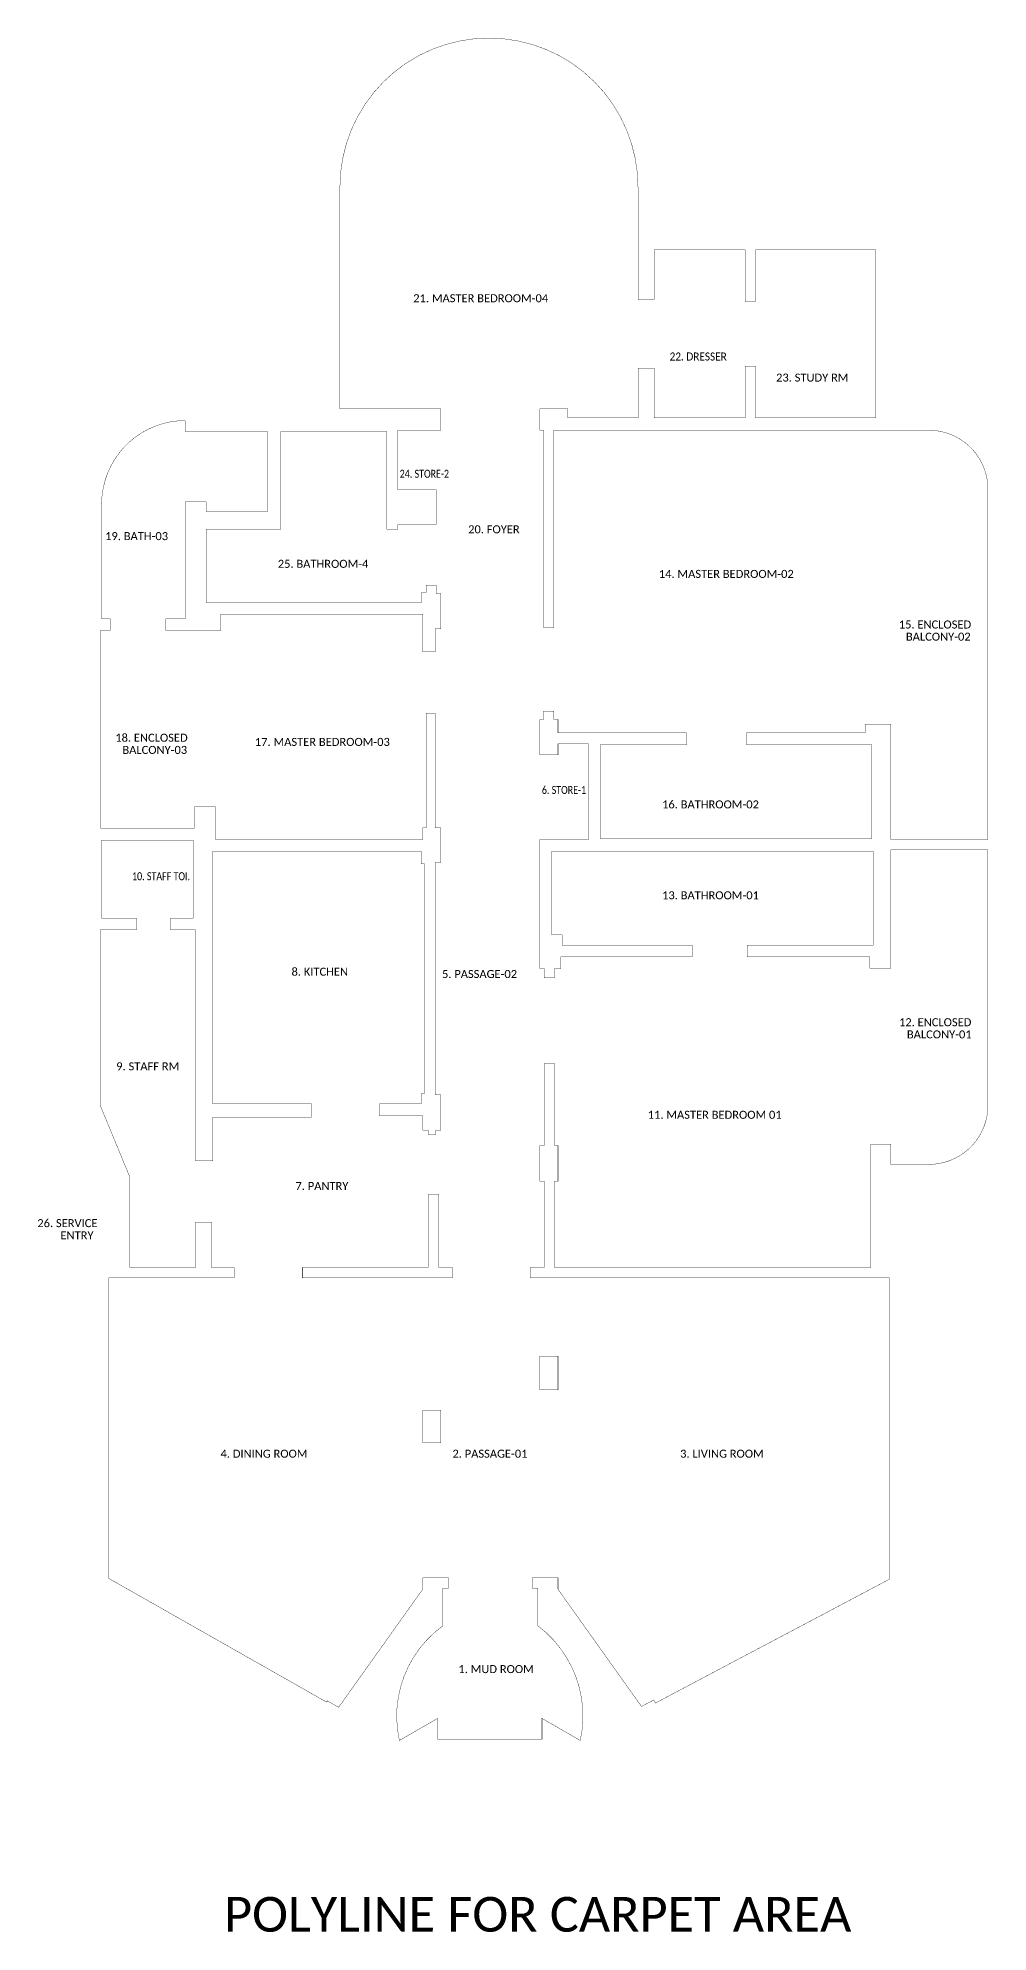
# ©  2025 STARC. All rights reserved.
# Model space of a CAD drawing. Header units: millimetres. Extents: x -178592 to 87348, y -1412 to 59448.
# Drawn here: x -117335 to -103676, y -1309 to 25909 of the extents above; entities that cross this region are included whole.
import ezdxf
from ezdxf.enums import TextEntityAlignment as Align

# ---------------------------------------------------------------- set-up
doc = ezdxf.new("R2010")
doc.units = ezdxf.units.MM
doc.layers.get('Defpoints').update_dxf_attribs({"color": 211})
doc.layers.add('A_TEXT', color=1, linetype='Continuous')
doc.styles.add('starc 50', font='calibri.ttf', dxfattribs={"width": 0.8, "height": 2.3})

# ---------------------------------------------------------------- blocks, each defined once
blk = doc.blocks.new('A$C66CD7E53')
at = {"layer": 'A_TEXT', "style": 'starc 50'}
for s, p in [('21. MASTER BEDROOM-04', (-6106, 18546)), ('23. STUDY RM ', (-1320, 17406)), ('20. FOYER', (-5916, 15226)), ('19. BATH-03', (-11052, 15128)), ('25. BATHROOM-4', (-8372, 14730)), ('14. MASTER BEDROOM-02', (-2576, 14585)), ('15. ENCLOSED ', (444, 13858)), ('BALCONY-02', (471, 13683)), ('18. ENCLOSED ', (-10818, 12231)), ('BALCONY-03', (-10791, 12056)), ('17. MASTER BEDROOM-03', (-8382, 12171)), ('16. BATHROOM-02', (-2803, 11273)), ('13. BATHROOM-01', (-2803, 9967)), ('8. KITCHEN', (-8419, 8869)), ('5. PASSAGE-02', (-6123, 8836)), ('12. ENCLOSED ', (447, 8143)), ('BALCONY-01', (485, 7968)), ('9. STAFF RM', (-10892, 7509)), ('11. MASTER BEDROOM 01', (-2743, 6813)), ('7. PANTRY', (-8388, 5790)), ('26. SERVICE', (-12047, 5256)), ('ENTRY', (-11909, 5081)), ('4. DINING ROOM', (-9221, 1943)), ('2. PASSAGE-01', (-5973, 1943)), ('3. LIVING ROOM', (-2639, 1943)), ('1. MUD ROOM', (-5885, -1152))]:
    blk.add_text(s, height=115, dxfattribs=at).set_placement(p, align=Align.MIDDLE_CENTER)
for s, width, p in [('22. DRESSER', 0.9, (-2980, 17709)), ('24. STORE-2 ', 0.8, (-6900, 16024)), ('6. STORE-1', 0.8, (-4909, 11481)), ('10. STAFF TOI.', 0.8, (-10701, 10241))]:
    blk.add_text(s, height=115, dxfattribs=dict(at, width=width)).set_placement(p, align=Align.MIDDLE_CENTER)

msp = doc.modelspace()

# ---------------------------------------------------------------- linework, layer by layer
at = {"layer": 'Defpoints', "const_width": 5}
msp.add_lwpolyline([(-115068.4, 13092), (-115068.4, 9772), (-114818.4, 9772), (-114818.4, 10402), (-113403.4, 10402), (-113403.4, 10592), (-114818.4, 10592), (-114818.4, 11162), (-114818.4, 14222), (-111823.4, 14222), (-111823.4, 14042), (-111778.4, 14042), (-111778.4, 10742), (-111823.4, 10742), (-111823.4, 10592), (-112423.4, 10592), (-112423.4, 10422), (-111803.4, 10422), (-111803.4, 10212), (-111723.4, 10212), (-111723.4, 10152), (-111613.4, 10152), (-111613.4, 10212), (-111543.4, 10212), (-111543.4, 10722), (-111623.4, 10722), (-111623.4, 14062), (-111543.4, 14062), (-111543.4, 14557), (-111623.4, 14557), (-111623.4, 16207), (-111753.4, 16207), (-111753.4, 14557), (-111803.4, 14557), (-111803.4, 14392), (-114783.4, 14392), (-114783.4, 14862), (-115083.4, 14862), (-115083.4, 14552), (-116433.4, 14552), (-116433.4, 17392), (-116293.4, 17392), (-116293.4, 17562), (-116418.4, 17562), (-116418.4, 19207, -0.3889837), (-115318.4, 20407), (-115218.4, 20407), (-115218.4, 20252), (-114033.4, 20252), (-114033.4, 19102), (-114913.4, 19102), (-114913.4, 19242), (-115218.4, 19242), (-115218.4, 17562), (-115493.4, 17562), (-115493.4, 17392), (-114703.4, 17392), (-114703.4, 17627), (-111803.4, 17627), (-111803.4, 17087), (-111623.4, 17087), (-111623.4, 17417), (-111543.4, 17417), (-111543.4, 17927), (-111608.4, 17927), (-111608.4, 18047), (-111753.4, 18047), (-111753.4, 17942), (-111818.4, 17942), (-111818.4, 17797), (-114913.4, 17797), (-114913.4, 18852), (-113843.4, 18852), (-113843.4, 20252), (-112318.4, 20252), (-112318.4, 18852), (-112158.4, 18852), (-112158.4, 18917), (-111608.4, 18917), (-111608.4, 19417), (-112158.4, 19417), (-112158.4, 20272), (-111543.4, 20272), (-111543.4, 20577), (-112993.4, 20577), (-112993.4, 23764.5, -1), (-108708.4, 23764.5), (-108708.4, 22152), (-108478.4, 22152), (-108478.4, 22862), (-107168.4, 22862), (-107168.4, 22122), (-107018.4, 22122), (-107018.4, 22862), (-105288.4, 22862), (-105288.4, 20452), (-107018.4, 20452), (-107018.4, 21192), (-107168.4, 21192), (-107168.4, 20452), (-108478.4, 20452), (-108478.4, 21162), (-108708.4, 21162), (-108708.4, 20452), (-109718.4, 20452), (-109718.4, 20577), (-110118.4, 20577), (-110118.4, 20272), (-110068.4, 20272), (-110068.4, 17437), (-109918.4, 17437), (-109918.4, 20272), (-104528.4, 20272, -0.4142136), (-103678.4, 19422), (-103678.4, 14392), (-105073.4, 14392), (-105073.4, 16047), (-105443.4, 16047), (-105443.4, 15922), (-107148.4, 15922), (-107148.4, 15752), (-105348.4, 15752), (-105348.4, 14407), (-109253.4, 14407), (-109253.4, 15752), (-108013.4, 15752), (-108013.4, 15922), (-109858.4, 15922), (-109858.4, 16117), (-109918.4, 16117), (-109918.4, 16237), (-110068.4, 16237), (-110068.4, 16117), (-110118.4, 16117), (-110118.4, 15607), (-109858.4, 15607), (-109858.4, 15767), (-109418.4, 15767), (-109418.4, 14392), (-110118.4, 14392), (-110118.4, 12537), (-110058.4, 12537), (-110058.4, 12402), (-109908.4, 12402), (-109908.4, 12537), (-109818.4, 12537), (-109818.4, 12707), (-107928.4, 12707), (-107928.4, 12872), (-109798.4, 12872), (-109798.4, 13022), (-109948.4, 13022), (-109948.4, 14222), (-105328.4, 14222), (-105328.4, 12872), (-107138.4, 12872), (-107138.4, 12707), (-105378.4, 12707), (-105378.4, 12542), (-105073.4, 12542), (-105073.4, 14242), (-103678.4, 14242), (-103678.4, 10572, -0.4142136), (-104528.4, 9722), (-105073.4, 9722), (-105073.4, 10012), (-105363.4, 10012), (-105363.4, 8242), (-109908.4, 8242), (-109908.4, 9482), (-109858.4, 9482), (-109858.4, 9992), (-109908.4, 9992), (-109908.4, 11172), (-110058.4, 11172), (-110058.4, 9992), (-110118.4, 9992), (-110118.4, 9482), (-110058.4, 9482), (-110058.4, 8242), (-110258.4, 8242), (-110258.4, 8092), (-105093.4, 8092), (-105093.4, 3762), (-108458.5, 1982.3), (-108481.8, 2026.5), (-108658.6, 1933), (-109858.4, 3617), (-109858.4, 3782), (-110230.9, 3782), (-110230.9, 3632), (-110148.4, 3632), (-110148.4, 3092, -0.294627), (-109538.5, 1444.5), (-110088.4, 1762), (-110088.4, 1461.7), (-111588.4, 1461.7), (-111588.4, 1762), (-112138.3, 1444.5, -0.2996139), (-111513.4, 3092), (-111513.4, 3632), (-111430.9, 3632), (-111430.9, 3782), (-111803.4, 3782), (-111803.4, 3617), (-113011.5, 1921.3), (-113174.2, 2013.5), (-113184, 1996.1), (-116313.4, 3771.5), (-116313.4, 8092), (-114513.4, 8092), (-114513.4, 8242), (-114838.4, 8242), (-114838.4, 8892), (-115068.4, 8892), (-115068.4, 8242), (-116013.4, 8242), (-116013.4, 9542), (-116438.4, 10569.4), (-116438.4, 13092), (-115918.4, 13092), (-115918.4, 13262), (-116418.4, 13262), (-116418.4, 14382), (-115103.4, 14382), (-115103.4, 13262), (-115428.4, 13262), (-115428.4, 13092)], format="xyb", close=True, dxfattribs=at)
for points in [[(-113533.4, 8092), (-113533.4, 8242), (-111723.4, 8242), (-111723.4, 9292), (-111573.4, 9292), (-111573.4, 8242), (-111373.4, 8242), (-111373.4, 8092)], [(-110118.4, 6967), (-109858.4, 6967), (-109858.4, 6482), (-110118.4, 6482)], [(-111803.4, 5722), (-111543.4, 5722), (-111543.4, 6192), (-111803.4, 6192)]]:
    msp.add_lwpolyline(points, close=True, dxfattribs=at)

# ---------------------------------------------------------------- block references
at = {"layer": 'Defpoints'}
msp.add_blockref('A$C66CD7E53', (-104863.4, 3622.2), dxfattribs=at)

# ---------------------------------------------------------------- texts
at = {"layer": 'A_TEXT', "style": 'starc 50'}
msp.add_text('POLYLINE FOR CARPET AREA', height=500, dxfattribs=at).set_placement((-110149.6, -1053.9), align=Align.MIDDLE_CENTER)

doc.saveas('drawing.dxf')
